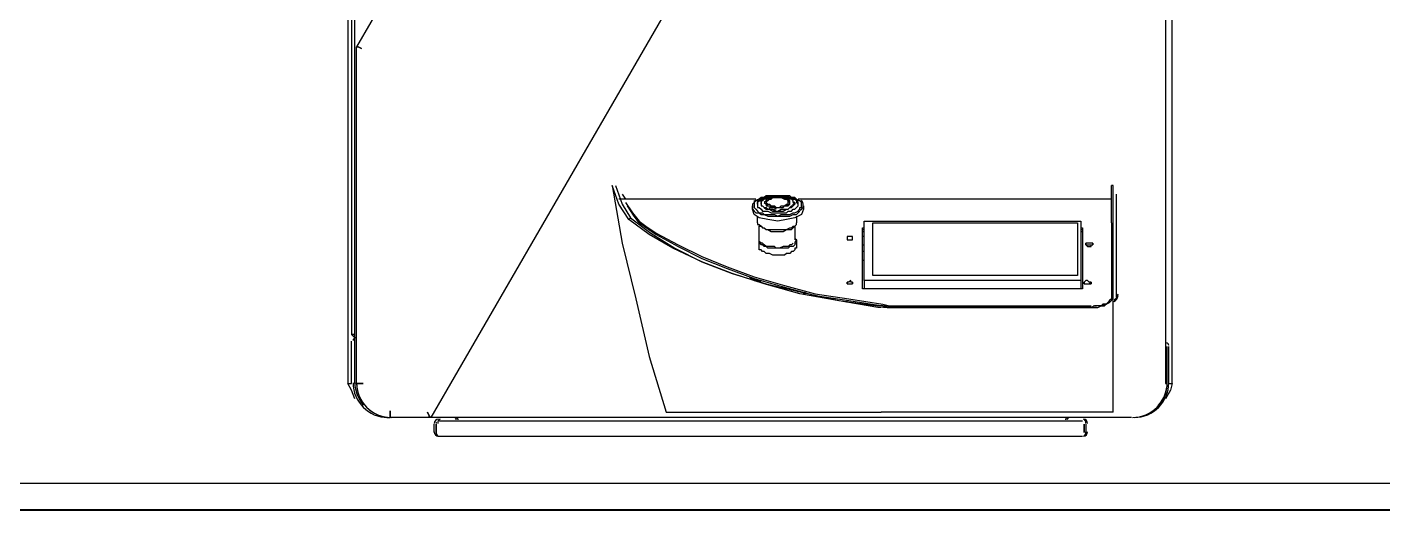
# Model space of a CAD drawing. Header units: millimetres. Extents: x 933584 to 974011, y 4545988 to 4553664.
# Drawn here: x 940020.9 to 940123.7, y 4547224.1 to 4547262.2 of the extents above; entities that cross this region are included whole.
import ezdxf

# ---------------------------------------------------------------- set-up
doc = ezdxf.new("R2010")
doc.units = ezdxf.units.MM
doc.linetypes.add('568_AVN_KES_01$0$HIDDEN', pattern=[0.375, 0.25, -0.125])
for name, color, linetype in [('0-DMS-50', 143, 'Continuous'), ('0-EST-MEA', 10, 'Continuous'), ('0-LNS-SPL', 13, '568_AVN_KES_01$0$HIDDEN'), ('8-KBT-KEQ', 4, 'Continuous')]:
    doc.layers.add(name, color=color, linetype=linetype)
doc.layers.add('2-SPS-IBW', color=5, linetype='Continuous', lineweight=40)

# ---------------------------------------------------------------- blocks, each defined once
blk = doc.blocks.new('CBCXBCXB')
at = {"layer": '8-KBT-KEQ'}
for p, q in [((940426.65, 4546537.7), (940426.65, 4546620.88)), ((940488.14, 4546620.88), (940488.14, 4546537.7)), ((940426.13, 4546613.82), (940426.13, 4546537.7)), ((940488.65, 4546537.7), (940488.65, 4546613.82)), ((940426.39, 4546610.1), (940426.39, 4546541.42)), ((940449.24, 4546602.14), (940426.78, 4546563.24)), ((940465.67, 4546592.64), (940432.42, 4546535.13)), ((940426.78, 4546537.7), (940426.78, 4546563.24)), ((940426.78, 4546563.24), (940426.9, 4546563.24)), ((940426.78, 4546563.24), (940426.9, 4546563.24)), ((940484.16, 4546552.72), (940484.03, 4546552.72)), ((940484.03, 4546549.89), (940484.03, 4546552.72)), ((940484.16, 4546549.89), (940484.16, 4546552.72)), ((940457.07, 4546551.69), (940446.67, 4546551.69)), ((940446.93, 4546552.08), (940447.19, 4546551.69)), ((940447.06, 4546551.69), (940447.06, 4546551.69)), ((940458.36, 4546551.95), (940458.74, 4546551.95)), ((940458.74, 4546551.95), (940459.13, 4546551.95)), ((940458.87, 4546551.82), (940459.13, 4546551.95)), ((940459, 4546551.82), (940458.87, 4546551.82)), ((940458.87, 4546551.82), (940458.87, 4546551.82)), ((940459, 4546551.82), (940459, 4546551.82)), ((940459, 4546551.82), (940459, 4546551.82)), ((940459.38, 4546551.82), (940459.38, 4546551.82)), ((940459.38, 4546551.69), (940459.38, 4546551.82)), ((940459.38, 4546551.82), (940459.38, 4546551.82)), ((940459.38, 4546551.82), (940459.38, 4546551.82)), ((940484.03, 4546551.69), (940460.28, 4546551.69)), ((940484.41, 4546550.02), (940484.41, 4546552.08)), ((940456.81, 4546550.92), (940456.81, 4546551.18)), ((940456.81, 4546550.92), (940456.81, 4546550.92)), ((940457.46, 4546551.31), (940457.46, 4546551.43)), ((940457.71, 4546551.43), (940457.71, 4546551.43)), ((940458.1, 4546551.05), (940458.23, 4546551.05)), ((940458.1, 4546550.92), (940458.1, 4546551.05)), ((940458.48, 4546551.05), (940458.61, 4546550.92)), ((940458.48, 4546551.05), (940458.48, 4546551.05)), ((940458.61, 4546550.92), (940458.48, 4546550.92)), ((940458.48, 4546550.92), (940458.48, 4546550.92)), ((940458.61, 4546550.92), (940458.48, 4546550.92)), ((940458.61, 4546550.92), (940458.61, 4546550.92)), ((940459.64, 4546551.43), (940459.64, 4546551.43)), ((940460.02, 4546551.43), (940460.02, 4546551.31)), ((940460.67, 4546551.18), (940460.67, 4546550.92)), ((940447.57, 4546550.28), (940447.44, 4546550.15)), ((940448.21, 4546550.02), (940448.73, 4546549.64)), ((940448.21, 4546549.89), (940448.6, 4546549.64)), ((940448.73, 4546549.64), (940448.6, 4546549.64)), ((940448.6, 4546549.64), (940449.5, 4546549)), ((940448.73, 4546549.64), (940449.5, 4546549.12)), ((940457.2, 4546549.89), (940457.2, 4546550.41)), ((940457.33, 4546549.77), (940457.33, 4546549.77)), ((940457.33, 4546548.61), (940457.33, 4546549.64)), ((940460.02, 4546549.64), (940460.02, 4546548.61)), ((940460.15, 4546550.41), (940460.15, 4546549.89)), ((940460.15, 4546549.77), (940460.15, 4546549.77)), ((940465.29, 4546550.02), (940481.72, 4546550.02)), ((940465.29, 4546545.53), (940465.29, 4546550.02)), ((940465.93, 4546545.91), (940465.93, 4546549.89)), ((940465.93, 4546549.89), (940481.46, 4546549.89)), ((940465.93, 4546549.89), (940481.46, 4546549.89)), ((940481.46, 4546549.89), (940481.46, 4546545.91)), ((940481.72, 4546550.02), (940481.72, 4546545.53)), ((940484.03, 4546549.89), (940484.03, 4546544.25)), ((940484.16, 4546544.25), (940484.16, 4546549.89)), ((940484.41, 4546544.37), (940484.41, 4546550.02)), ((940464, 4546548.74), (940464, 4546548.74)), ((940464.39, 4546548.74), (940464.39, 4546548.74)), ((940464.39, 4546548.61), (940464.39, 4546548.74)), ((940465.16, 4546544.89), (940465.16, 4546549.51)), ((940465.16, 4546549.51), (940465.29, 4546549.51)), ((940465.16, 4546549.38), (940465.29, 4546549.38)), ((940465.16, 4546549.25), (940465.29, 4546549.25)), ((940465.29, 4546548.87), (940465.16, 4546548.87)), ((940481.72, 4546549.51), (940481.85, 4546549.51)), ((940481.72, 4546549.38), (940481.85, 4546549.38)), ((940481.72, 4546549.25), (940481.85, 4546549.25)), ((940481.85, 4546549.51), (940481.85, 4546544.89)), ((940457.33, 4546548.1), (940457.33, 4546548.48)), ((940460.15, 4546548.48), (940460.15, 4546548.1)), ((940465.16, 4546548.22), (940465.29, 4546548.22)), ((940465.29, 4546547.71), (940465.16, 4546547.71)), ((940482.1, 4546548.22), (940482.1, 4546548.35)), ((940482.62, 4546548.35), (940482.62, 4546548.22)), ((940465.16, 4546547.07), (940465.29, 4546547.07)), ((940456.56, 4546545.79), (940456.56, 4546545.79)), ((940456.69, 4546545.66), (940456.56, 4546545.79)), ((940457.33, 4546545.53), (940456.69, 4546545.66)), ((940456.94, 4546545.66), (940456.94, 4546545.53)), ((940456.94, 4546545.53), (940457.46, 4546545.53)), ((940456.94, 4546545.53), (940456.94, 4546545.53)), ((940457.46, 4546545.53), (940457.33, 4546545.4)), ((940481.72, 4546545.53), (940465.29, 4546545.53)), ((940465.29, 4546545.53), (940465.29, 4546544.89)), ((940481.46, 4546545.91), (940465.93, 4546545.91)), ((940481.72, 4546545.53), (940481.72, 4546544.89)), ((940459.13, 4546544.89), (940459.13, 4546545.02)), ((940459.13, 4546545.02), (940459.25, 4546544.89)), ((940459.38, 4546544.89), (940459.38, 4546544.89)), ((940459.77, 4546544.89), (940459.77, 4546544.76)), ((940460.28, 4546544.63), (940460.28, 4546544.76)), ((940460.41, 4546544.63), (940460.41, 4546544.63)), ((940460.67, 4546544.5), (940460.79, 4546544.63)), ((940460.67, 4546544.63), (940460.67, 4546544.63)), ((940460.67, 4546544.63), (940460.67, 4546544.63)), ((940460.79, 4546544.63), (940460.79, 4546544.5)), ((940464, 4546545.27), (940464, 4546545.4)), ((940464.39, 4546545.4), (940464.39, 4546545.27)), ((940481.85, 4546544.89), (940465.16, 4546544.89)), ((940481.72, 4546544.89), (940465.29, 4546544.89)), ((940465.42, 4546544.89), (940465.42, 4546544.89)), ((940481.59, 4546544.89), (940481.59, 4546544.89)), ((940481.98, 4546545.27), (940481.98, 4546545.4)), ((940482.49, 4546545.4), (940482.49, 4546545.27)), ((940464, 4546543.86), (940464, 4546543.99)), ((940464.39, 4546543.86), (940464.39, 4546543.86)), ((940464.52, 4546543.86), (940464.52, 4546543.86)), ((940465.03, 4546543.73), (940465.03, 4546543.73)), ((940466.57, 4546543.6), (940466.31, 4546543.6)), ((940466.57, 4546543.48), (940466.31, 4546543.48)), ((940466.7, 4546543.73), (940467.21, 4546543.6)), ((940466.7, 4546543.6), (940467.08, 4546543.48)), ((940467.08, 4546543.48), (940482.23, 4546543.48)), ((940482.23, 4546543.48), (940467.08, 4546543.48)), ((940467.21, 4546543.48), (940467.21, 4546543.6)), ((940467.21, 4546543.6), (940482.49, 4546543.6)), ((940484.16, 4546544.25), (940484.16, 4546544.25)), ((940484.16, 4546535.52), (940484.16, 4546543.99)), ((940484.41, 4546544.25), (940484.41, 4546544.37)), ((940426.39, 4546541.42), (940426.65, 4546541.42)), ((940426.65, 4546541.42), (940426.39, 4546541.42)), ((940426.65, 4546541.16), (940426.39, 4546541.42)), ((940426.65, 4546541.42), (940426.65, 4546541.42)), ((940426.65, 4546541.29), (940426.65, 4546541.42)), ((940426.39, 4546537.7), (940426.39, 4546540.91)), ((940426.65, 4546537.7), (940426.65, 4546540.91)), ((940426.65, 4546540.91), (940426.65, 4546540.91)), ((940488.14, 4546540.52), (940488.14, 4546540.52)), ((940488.27, 4546537.7), (940488.27, 4546540.52)), ((940488.39, 4546537.7), (940488.39, 4546540.52)), ((940426.13, 4546537.7), (940426.39, 4546537.7)), ((940426.65, 4546537.7), (940426.65, 4546537.7)), ((940427.29, 4546537.7), (940426.78, 4546537.7)), ((940426.78, 4546537.7), (940427.16, 4546537.7)), ((940426.78, 4546537.7), (940426.9, 4546537.7)), ((940427.16, 4546537.7), (940427.29, 4546537.7)), ((940427.29, 4546537.7), (940427.29, 4546537.7)), ((940488.14, 4546537.7), (940488.27, 4546537.7)), ((940488.39, 4546537.7), (940488.65, 4546537.7)), ((940429.34, 4546535.13), (940429.34, 4546535.64)), ((940429.34, 4546535.64), (940429.34, 4546535.64)), ((940429.34, 4546535.64), (940429.34, 4546535.52)), ((940429.34, 4546535.52), (940429.34, 4546535.13)), ((940429.34, 4546535.26), (940429.34, 4546535.13)), ((940432.17, 4546535.52), (940432.3, 4546535.26)), ((940432.3, 4546535.26), (940432.17, 4546535.52)), ((940432.42, 4546535.13), (940432.3, 4546535.26)), ((940432.3, 4546535.13), (940432.3, 4546535.26)), ((940467.08, 4546535.52), (940466.57, 4546535.52)), ((940482.23, 4546535.52), (940467.08, 4546535.52)), ((940429.09, 4546535.13), (940429.34, 4546535.13)), ((940432.3, 4546535.13), (940429.34, 4546535.13)), ((940429.34, 4546535.13), (940429.34, 4546535.13)), ((940485.57, 4546535.13), (940432.3, 4546535.13)), ((940432.68, 4546533.98), (940432.68, 4546534.62)), ((940432.81, 4546534.62), (940432.81, 4546533.98)), ((940432.81, 4546533.98), (940432.81, 4546534.62)), ((940432.94, 4546534.87), (940432.94, 4546534.87)), ((940433.07, 4546534.87), (940432.94, 4546534.87)), ((940433.07, 4546534.87), (940481.85, 4546534.87)), ((940434.22, 4546534.87), (940434.22, 4546534.87)), ((940434.35, 4546534.87), (940434.35, 4546534.87)), ((940434.35, 4546534.87), (940434.35, 4546534.87)), ((940480.43, 4546534.87), (940480.43, 4546534.87)), ((940480.43, 4546534.87), (940480.43, 4546534.87)), ((940480.69, 4546534.87), (940480.69, 4546534.87)), ((940481.85, 4546534.87), (940481.85, 4546534.87)), ((940481.85, 4546534.87), (940481.85, 4546534.87)), ((940481.98, 4546533.98), (940481.98, 4546534.62)), ((940481.98, 4546534.62), (940481.98, 4546533.98)), ((940482.1, 4546534.62), (940482.1, 4546533.98)), ((940432.94, 4546533.72), (940481.85, 4546533.72))]:
    blk.add_line(p, q, dxfattribs=at)
for points in [[(940427.16, 4546563.12), (940426.9, 4546563.24), (940426.78, 4546563.24)], [(940426.78, 4546563.24), (940426.9, 4546563.24), (940427.16, 4546563.12)], [(940446.16, 4546552.72), (940446.93, 4546548.35), (940447.96, 4546544.12), (940448.98, 4546539.75), (940450.27, 4546535.52)], [(940447.44, 4546550.15), (940446.67, 4546551.31), (940446.16, 4546552.72)], [(940446.42, 4546552.72), (940446.93, 4546551.31), (940447.57, 4546550.28)], [(940456.94, 4546551.56), (940457.58, 4546551.82), (940458.36, 4546551.95)], [(940457.2, 4546551.31), (940457.2, 4546551.43), (940457.33, 4546551.56), (940457.46, 4546551.56), (940457.58, 4546551.69), (940457.71, 4546551.82), (940457.97, 4546551.82), (940458.1, 4546551.82), (940458.36, 4546551.95), (940458.61, 4546551.95), (940458.87, 4546551.95), (940459.13, 4546551.95), (940459.25, 4546551.82), (940459.51, 4546551.82), (940459.64, 4546551.82), (940459.9, 4546551.69), (940460.02, 4546551.69), (940460.15, 4546551.56), (940460.15, 4546551.43), (940460.28, 4546551.31)], [(940459, 4546551.95), (940458.74, 4546551.95), (940458.48, 4546551.95), (940458.36, 4546551.82), (940458.1, 4546551.82), (940457.97, 4546551.82), (940457.84, 4546551.69), (940457.71, 4546551.69), (940457.58, 4546551.56), (940457.46, 4546551.56), (940457.46, 4546551.43), (940457.46, 4546551.31), (940457.46, 4546551.18), (940457.58, 4546551.18), (940457.71, 4546551.05), (940457.84, 4546551.05), (940457.97, 4546550.92), (940458.23, 4546550.92), (940458.36, 4546550.92), (940458.61, 4546550.79), (940458.74, 4546550.79), (940459, 4546550.92), (940459.25, 4546550.92), (940459.38, 4546550.92), (940459.51, 4546550.92), (940459.64, 4546551.05), (940459.77, 4546551.18)], [(940457.84, 4546551.43), (940457.84, 4546551.56), (940457.97, 4546551.56), (940458.1, 4546551.69), (940458.23, 4546551.69), (940458.36, 4546551.82), (940458.48, 4546551.82), (940458.74, 4546551.82), (940458.87, 4546551.82), (940459, 4546551.82), (940459.25, 4546551.69), (940459.38, 4546551.69), (940459.51, 4546551.56), (940459.51, 4546551.43)], [(940459.13, 4546551.95), (940459.9, 4546551.82), (940460.41, 4546551.56)], [(940459.77, 4546551.18), (940459.9, 4546551.18), (940459.9, 4546551.31), (940460.02, 4546551.43), (940459.9, 4546551.43), (940459.9, 4546551.56), (940459.77, 4546551.69), (940459.64, 4546551.69), (940459.51, 4546551.82), (940459.38, 4546551.82)], [(940447.19, 4546551.43), (940447.7, 4546550.66), (940448.21, 4546550.02)], [(940448.21, 4546549.89), (940447.83, 4546550.41), (940447.32, 4546551.18)], [(940456.94, 4546551.56), (940456.94, 4546551.43), (940456.81, 4546551.31), (940456.81, 4546551.18), (940456.81, 4546551.05), (940456.81, 4546550.92), (940456.94, 4546550.79), (940457.07, 4546550.66), (940457.33, 4546550.66), (940457.46, 4546550.54), (940457.71, 4546550.54), (940457.97, 4546550.41), (940458.1, 4546550.41), (940458.36, 4546550.41), (940458.74, 4546550.41), (940459, 4546550.41), (940459.25, 4546550.41), (940459.51, 4546550.41), (940459.64, 4546550.41), (940459.9, 4546550.54), (940460.15, 4546550.54), (940460.28, 4546550.66), (940460.41, 4546550.79)], [(940458.74, 4546550.02), (940457.97, 4546550.15), (940457.33, 4546550.28), (940456.94, 4546550.54), (940456.81, 4546550.92)], [(940457.46, 4546551.31), (940457.46, 4546551.18), (940457.58, 4546551.18), (940457.71, 4546551.05), (940457.84, 4546550.92), (940457.97, 4546550.92), (940458.1, 4546550.92)], [(940457.71, 4546551.43), (940457.84, 4546551.31), (940457.84, 4546551.18), (940457.97, 4546551.18), (940458.1, 4546551.18), (940458.23, 4546551.05)], [(940458.1, 4546550.92), (940458.36, 4546550.79), (940458.48, 4546550.79), (940458.74, 4546550.79), (940459, 4546550.79), (940459.13, 4546550.79), (940459.38, 4546550.92), (940459.51, 4546550.92), (940459.64, 4546551.05), (940459.77, 4546551.05), (940459.9, 4546551.18), (940460.02, 4546551.31)], [(940458.23, 4546551.05), (940458.48, 4546551.05), (940458.61, 4546551.05), (940458.74, 4546551.05), (940459, 4546551.05), (940459.13, 4546551.05), (940459.25, 4546551.18), (940459.38, 4546551.18), (940459.51, 4546551.18), (940459.64, 4546551.31), (940459.64, 4546551.43)], [(940460.67, 4546550.92), (940460.54, 4546550.54), (940460.02, 4546550.28), (940459.38, 4546550.15), (940458.74, 4546550.02)], [(940466.31, 4546543.48), (940463.23, 4546543.99), (940460.41, 4546544.5), (940457.71, 4546545.27), (940455.27, 4546546.04), (940452.96, 4546546.94), (940450.78, 4546547.97), (940448.98, 4546549), (940447.44, 4546550.15)], [(940447.57, 4546550.28), (940449.11, 4546549.12), (940450.91, 4546547.97), (940452.96, 4546546.94), (940455.27, 4546546.04), (940457.84, 4546545.27), (940460.54, 4546544.63), (940463.36, 4546543.99), (940466.31, 4546543.6)], [(940457.2, 4546549.89), (940457.2, 4546549.77), (940457.33, 4546549.77), (940457.46, 4546549.64), (940457.58, 4546549.51), (940457.71, 4546549.51), (940457.84, 4546549.38), (940458.1, 4546549.38), (940458.36, 4546549.38), (940458.48, 4546549.38), (940458.74, 4546549.38), (940459, 4546549.38), (940459.25, 4546549.38), (940459.38, 4546549.38), (940459.64, 4546549.51), (940459.77, 4546549.51), (940459.9, 4546549.64), (940460.02, 4546549.64), (940460.15, 4546549.77), (940460.15, 4546549.89)], [(940457.33, 4546549.77), (940457.33, 4546549.64), (940457.46, 4546549.64), (940457.58, 4546549.51), (940457.71, 4546549.51), (940457.84, 4546549.38), (940457.97, 4546549.38), (940458.23, 4546549.25), (940458.48, 4546549.25), (940458.74, 4546549.25), (940458.87, 4546549.25), (940459.13, 4546549.25), (940459.38, 4546549.38), (940459.51, 4546549.38), (940459.77, 4546549.38), (940459.9, 4546549.51), (940460.02, 4546549.64), (940460.15, 4546549.77)], [(940449.5, 4546549.12), (940451.17, 4546548.22), (940452.96, 4546547.33), (940454.89, 4546546.56), (940456.94, 4546545.79), (940459.25, 4546545.14), (940461.56, 4546544.5), (940464.13, 4546544.12), (940466.7, 4546543.73)], [(940449.5, 4546549), (940451.17, 4546548.1), (940452.96, 4546547.2), (940454.89, 4546546.43), (940456.94, 4546545.66), (940459.25, 4546545.02), (940461.56, 4546544.37), (940464.13, 4546543.99), (940466.7, 4546543.6)], [(940457.97, 4546547.97), (940457.84, 4546548.1), (940457.71, 4546548.1), (940457.58, 4546548.22), (940457.46, 4546548.22), (940457.33, 4546548.35), (940457.33, 4546548.48), (940457.33, 4546548.61), (940457.33, 4546548.74)], [(940459.9, 4546548.35), (940459.77, 4546548.22), (940459.64, 4546548.22), (940459.51, 4546548.1), (940459.25, 4546548.1), (940459.13, 4546548.1), (940458.87, 4546547.97), (940458.61, 4546547.97), (940458.48, 4546548.1), (940458.23, 4546548.1), (940457.97, 4546548.1), (940457.84, 4546548.1), (940457.71, 4546548.22), (940457.58, 4546548.35), (940457.46, 4546548.35), (940457.33, 4546548.48), (940457.33, 4546548.61)], [(940460.02, 4546548.74), (940460.15, 4546548.61), (940460.15, 4546548.48), (940460.15, 4546548.35), (940460.02, 4546548.35), (940460.02, 4546548.22), (940459.9, 4546548.1), (940459.64, 4546548.1), (940459.51, 4546547.97), (940459.38, 4546547.97), (940459.13, 4546547.97), (940458.87, 4546547.97), (940458.61, 4546547.97), (940458.48, 4546547.97), (940458.23, 4546547.97), (940457.97, 4546547.97)], [(940464, 4546548.74), (940464, 4546548.61), (940464.13, 4546548.61), (940464.26, 4546548.61), (940464.39, 4546548.61)], [(940460.15, 4546548.1), (940460.15, 4546547.97), (940460.02, 4546547.97), (940460.02, 4546547.84), (940459.9, 4546547.71), (940459.77, 4546547.71), (940459.64, 4546547.58), (940459.38, 4546547.58), (940459.25, 4546547.45), (940459, 4546547.45), (940458.74, 4546547.45), (940458.48, 4546547.45), (940458.36, 4546547.45), (940458.1, 4546547.58), (940457.84, 4546547.58), (940457.71, 4546547.71), (940457.58, 4546547.71), (940457.46, 4546547.84), (940457.33, 4546547.84), (940457.33, 4546547.97), (940457.33, 4546548.1)], [(940482.1, 4546548.22), (940482.23, 4546548.1), (940482.36, 4546548.1), (940482.49, 4546548.1), (940482.49, 4546548.22), (940482.62, 4546548.22)], [(940464, 4546545.27), (940464.13, 4546545.27), (940464.26, 4546545.27), (940464.39, 4546545.27)], [(940481.98, 4546545.27), (940482.1, 4546545.27), (940482.23, 4546545.27), (940482.36, 4546545.27), (940482.49, 4546545.27)], [(940482.23, 4546543.48), (940482.49, 4546543.48), (940482.75, 4546543.48), (940483, 4546543.48), (940483.26, 4546543.6), (940483.52, 4546543.6), (940483.64, 4546543.73), (940483.9, 4546543.86), (940484.03, 4546543.99), (940484.16, 4546544.12), (940484.16, 4546544.25)], [(940484.03, 4546544.25), (940484.03, 4546544.12), (940483.9, 4546543.99), (940483.77, 4546543.86), (940483.64, 4546543.73), (940483.39, 4546543.73), (940483.26, 4546543.6), (940483, 4546543.6), (940482.75, 4546543.6), (940482.49, 4546543.48), (940482.23, 4546543.48)], [(940426.65, 4546536.54), (940426.39, 4546537.19), (940426.13, 4546537.7)], [(940488.65, 4546537.7), (940488.52, 4546537.19), (940488.14, 4546536.54)], [(940432.17, 4546535.52), (940432.3, 4546535.26), (940432.42, 4546535.13)], [(940432.3, 4546535.13), (940432.3, 4546535.26), (940432.17, 4546535.52)], [(940450.27, 4546535.52), (940451.81, 4546535.52), (940453.48, 4546535.52), (940455.4, 4546535.52), (940457.33, 4546535.52), (940461.69, 4546535.52), (940466.57, 4546535.52)], [(940484.16, 4546535.52), (940484.03, 4546535.52), (940483.64, 4546535.52), (940483, 4546535.52), (940482.23, 4546535.52)]]:
    blk.add_lwpolyline(points, dxfattribs=at)
for points in [[(940459.64, 4546551.95), (940459.38, 4546551.95), (940459.13, 4546551.95), (940458.87, 4546551.95), (940458.61, 4546551.95), (940458.36, 4546551.95), (940458.1, 4546551.95), (940457.84, 4546551.95), (940457.71, 4546551.82), (940457.46, 4546551.82), (940457.33, 4546551.69), (940457.2, 4546551.56), (940457.07, 4546551.56), (940456.94, 4546551.43), (940456.94, 4546551.31), (940456.94, 4546551.18), (940456.94, 4546551.05), (940457.07, 4546550.92), (940457.2, 4546550.79), (940457.33, 4546550.66), (940457.58, 4546550.66), (940457.71, 4546550.54), (940457.97, 4546550.54), (940458.23, 4546550.54), (940458.48, 4546550.54), (940458.74, 4546550.41), (940459, 4546550.54), (940459.25, 4546550.54), (940459.38, 4546550.54), (940459.64, 4546550.54), (940459.9, 4546550.66), (940460.02, 4546550.66), (940460.28, 4546550.79), (940460.41, 4546550.92), (940460.41, 4546551.05), (940460.54, 4546551.05), (940460.54, 4546551.18), (940460.54, 4546551.31), (940460.54, 4546551.43), (940460.41, 4546551.56), (940460.28, 4546551.56), (940460.15, 4546551.69), (940460.02, 4546551.82), (940459.77, 4546551.82)], [(940457.97, 4546550.79), (940458.23, 4546550.66), (940458.48, 4546550.66), (940458.61, 4546550.66), (940458.87, 4546550.66), (940459.13, 4546550.66), (940459.38, 4546550.66), (940459.51, 4546550.79), (940459.77, 4546550.79), (940459.9, 4546550.92), (940460.02, 4546550.92), (940460.15, 4546551.05), (940460.28, 4546551.18), (940460.28, 4546551.31), (940460.28, 4546551.43), (940460.15, 4546551.56), (940460.02, 4546551.69), (940459.9, 4546551.69), (940459.77, 4546551.82), (940459.51, 4546551.82), (940459.38, 4546551.95), (940459.13, 4546551.95), (940458.87, 4546551.95), (940458.61, 4546551.95), (940458.36, 4546551.95), (940458.23, 4546551.95), (940457.97, 4546551.95), (940457.71, 4546551.82), (940457.58, 4546551.82), (940457.46, 4546551.69), (940457.33, 4546551.56), (940457.2, 4546551.56), (940457.2, 4546551.43), (940457.2, 4546551.31), (940457.2, 4546551.18), (940457.2, 4546551.05), (940457.33, 4546551.05), (940457.46, 4546550.92), (940457.58, 4546550.79), (940457.84, 4546550.79)], [(940459.51, 4546551.31), (940459.64, 4546551.31), (940459.64, 4546551.43), (940459.64, 4546551.56), (940459.51, 4546551.69), (940459.38, 4546551.82), (940459.13, 4546551.82), (940459, 4546551.82), (940458.87, 4546551.82), (940458.61, 4546551.82), (940458.48, 4546551.82), (940458.23, 4546551.82), (940458.1, 4546551.82), (940457.97, 4546551.69), (940457.84, 4546551.69), (940457.84, 4546551.56), (940457.71, 4546551.43), (940457.84, 4546551.31), (940457.97, 4546551.18), (940458.1, 4546551.18), (940458.23, 4546551.05), (940458.48, 4546551.05), (940458.61, 4546551.05), (940458.74, 4546551.05), (940459, 4546551.05), (940459.13, 4546551.05), (940459.25, 4546551.18), (940459.38, 4546551.18)], [(940458.36, 4546551.18), (940458.48, 4546551.18), (940458.61, 4546551.05), (940458.87, 4546551.05), (940459, 4546551.18), (940459.13, 4546551.18), (940459.25, 4546551.18), (940459.38, 4546551.31), (940459.51, 4546551.31), (940459.51, 4546551.43), (940459.51, 4546551.56), (940459.38, 4546551.69), (940459.25, 4546551.69), (940459.13, 4546551.82), (940459, 4546551.82), (940458.74, 4546551.82), (940458.61, 4546551.82), (940458.48, 4546551.82), (940458.23, 4546551.82), (940458.1, 4546551.69), (940457.97, 4546551.69), (940457.97, 4546551.56), (940457.84, 4546551.56), (940457.84, 4546551.43), (940457.97, 4546551.31), (940458.1, 4546551.31), (940458.23, 4546551.18)], [(940464.39, 4546548.61), (940464.39, 4546548.74), (940464.39, 4546548.87), (940464.26, 4546548.87), (940464.13, 4546548.87), (940464, 4546548.87), (940464, 4546548.74), (940464, 4546548.61), (940464.13, 4546548.61), (940464.26, 4546548.61)], [(940482.1, 4546548.35), (940482.1, 4546548.22), (940482.23, 4546548.22), (940482.36, 4546548.22), (940482.49, 4546548.22), (940482.62, 4546548.22), (940482.62, 4546548.35), (940482.49, 4546548.35), (940482.36, 4546548.35), (940482.23, 4546548.35)], [(940464, 4546545.4), (940464, 4546545.27), (940464.13, 4546545.27), (940464.26, 4546545.27), (940464.39, 4546545.27), (940464.39, 4546545.4), (940464.26, 4546545.4), (940464.26, 4546545.53), (940464.13, 4546545.4)], [(940481.98, 4546545.4), (940481.98, 4546545.27), (940482.1, 4546545.27), (940482.23, 4546545.27), (940482.36, 4546545.27), (940482.49, 4546545.4), (940482.36, 4546545.4), (940482.23, 4546545.53), (940482.1, 4546545.53)]]:
    blk.add_lwpolyline(points, close=True, dxfattribs=at)
for points in [[(940459.47, 4546551.87), (940459.37, 4546551.9), (940459.27, 4546551.92), (940459.16, 4546551.93)], [(940459.5, 4546551.87), (940459.4, 4546551.9), (940459.29, 4546551.92), (940459.18, 4546551.93)], [(940458.23, 4546551.13), (940458.34, 4546551.1), (940458.45, 4546551.08), (940458.56, 4546551.06)], [(940458.23, 4546551.13), (940458.34, 4546551.1), (940458.45, 4546551.08), (940458.56, 4546551.06)], [(940458.27, 4546551.12), (940458.37, 4546551.09), (940458.47, 4546551.07), (940458.58, 4546551.06)], [(940460.44, 4546550.85), (940460.57, 4546550.93), (940460.66, 4546551.06), (940460.66, 4546551.21)], [(940460.66, 4546551.21), (940460.67, 4546551.36), (940460.61, 4546551.51), (940460.49, 4546551.6)], [(940460, 4546548.4), (940460.09, 4546548.46), (940460.15, 4546548.55), (940460.15, 4546548.65)], [(940484.23, 4546544.05), (940484.4, 4546544.14), (940484.52, 4546544.31), (940484.54, 4546544.5)], [(940466.6, 4546543.64), (940466.78, 4546543.61), (940466.97, 4546543.6), (940467.15, 4546543.6)], [(940466.63, 4546543.51), (940466.8, 4546543.49), (940466.98, 4546543.48), (940467.15, 4546543.48)], [(940482.64, 4546543.6), (940482.98, 4546543.6), (940483.33, 4546543.64), (940483.66, 4546543.73)], [(940484.23, 4546543.92), (940484.4, 4546544.01), (940484.52, 4546544.18), (940484.54, 4546544.37)], [(940426.71, 4546541.16), (940426.61, 4546541.16), (940426.52, 4546541.08), (940426.52, 4546540.97)], [(940488.39, 4546540.59), (940488.39, 4546540.69), (940488.31, 4546540.78), (940488.2, 4546540.78)], [(940426.52, 4546537.76), (940426.52, 4546536.31), (940427.7, 4546535.13), (940429.15, 4546535.13)], [(940426.65, 4546537.76), (940426.65, 4546537.13), (940426.89, 4546536.52), (940427.32, 4546536.06)], [(940426.78, 4546537.76), (940426.78, 4546536.31), (940427.95, 4546535.13), (940429.41, 4546535.13)], [(940426.78, 4546537.69), (940426.82, 4546536.29), (940427.94, 4546535.17), (940429.33, 4546535.13)], [(940485.63, 4546535.13), (940487.09, 4546535.13), (940488.27, 4546536.31), (940488.27, 4546537.76)], [(940485.76, 4546535.13), (940487.22, 4546535.13), (940488.39, 4546536.31), (940488.39, 4546537.76)], [(940487.6, 4546536.06), (940488.03, 4546536.52), (940488.27, 4546537.13), (940488.27, 4546537.76)], [(940433, 4546535), (940432.82, 4546535), (940432.68, 4546534.86), (940432.68, 4546534.68)], [(940432.84, 4546534.78), (940432.82, 4546534.75), (940432.81, 4546534.72), (940432.81, 4546534.68)], [(940433.13, 4546535), (940433.02, 4546535), (940432.94, 4546534.86), (940432.94, 4546534.68)], [(940434.48, 4546534.94), (940434.48, 4546535.04), (940434.33, 4546535.13), (940434.16, 4546535.13)], [(940434.35, 4546534.94), (940434.35, 4546535.04), (940434.26, 4546535.13), (940434.16, 4546535.13)], [(940434.48, 4546534.94), (940434.48, 4546534.96), (940434.48, 4546534.98), (940434.47, 4546535)], [(940480.88, 4546535.13), (940480.71, 4546535.13), (940480.56, 4546535.04), (940480.56, 4546534.94)], [(940480.57, 4546535), (940480.57, 4546534.98), (940480.56, 4546534.96), (940480.56, 4546534.94)], [(940480.88, 4546535.13), (940480.78, 4546535.13), (940480.69, 4546535.04), (940480.69, 4546534.94)], [(940482.1, 4546534.68), (940482.1, 4546534.86), (940482.02, 4546535), (940481.91, 4546535)], [(940482.23, 4546534.68), (940482.23, 4546534.86), (940482.09, 4546535), (940481.91, 4546535)], [(940482.1, 4546534.68), (940482.1, 4546534.72), (940482.09, 4546534.75), (940482.07, 4546534.78)], [(940432.68, 4546534.04), (940432.68, 4546533.86), (940432.82, 4546533.72), (940433, 4546533.72)], [(940432.81, 4546534.04), (940432.81, 4546533.86), (940432.9, 4546533.72), (940433, 4546533.72)], [(940432.81, 4546534.04), (940432.81, 4546534), (940432.82, 4546533.97), (940432.84, 4546533.94)], [(940481.91, 4546533.72), (940482.02, 4546533.72), (940482.1, 4546533.86), (940482.1, 4546534.04)], [(940481.91, 4546533.72), (940482.09, 4546533.72), (940482.23, 4546533.86), (940482.23, 4546534.04)], [(940482.07, 4546533.94), (940482.09, 4546533.97), (940482.1, 4546534), (940482.1, 4546534.04)]]:
    blk.add_open_spline(points, degree=3, dxfattribs=at)

msp = doc.modelspace()

# ---------------------------------------------------------------- linework, layer by layer
at = {"layer": '0-EST-MEA'}
msp.add_lwpolyline([(939861.71, 4547502.97), (940228.84, 4547502.97), (940228.84, 4547227.53), (939861.71, 4547227.53)], close=True, dxfattribs=at)
at = {"layer": '0-LNS-SPL', "linetype": 'ByBlock', "ltscale": 0.5}
msp.add_lwpolyline([(938983.85, 4548216.55), (938983.85, 4548257.55), (939103.85, 4548257.55), (939103.85, 4548291.55), (939301.84, 4548291.55), (939301.84, 4548262.53), (939741.85, 4548262.53), (939741.85, 4547876.53), (940228.84, 4547876.53), (940228.84, 4547516.97), (940148.27, 4547516.97), (940148.27, 4547502.97), (940228.84, 4547502.97), (940228.84, 4547227.53), (939861.71, 4547227.53), (939861.71, 4547328.03)], dxfattribs=at)
at = {"layer": '2-SPS-IBW'}
msp.add_lwpolyline([(939849.71, 4547330.03), (939859.71, 4547330.03), (939859.71, 4547225.53), (940230.84, 4547225.53), (940230.84, 4547215.53), (939859.71, 4547215.53), (939859.71, 4547155.53), (939849.71, 4547155.53), (939849.71, 4547330.03)], dxfattribs=at)

# ---------------------------------------------------------------- block references
at = {"layer": '0-DMS-50'}
msp.add_blockref('CBCXBCXB', (-380.9, 697.42), dxfattribs=at)

doc.saveas('drawing.dxf')
